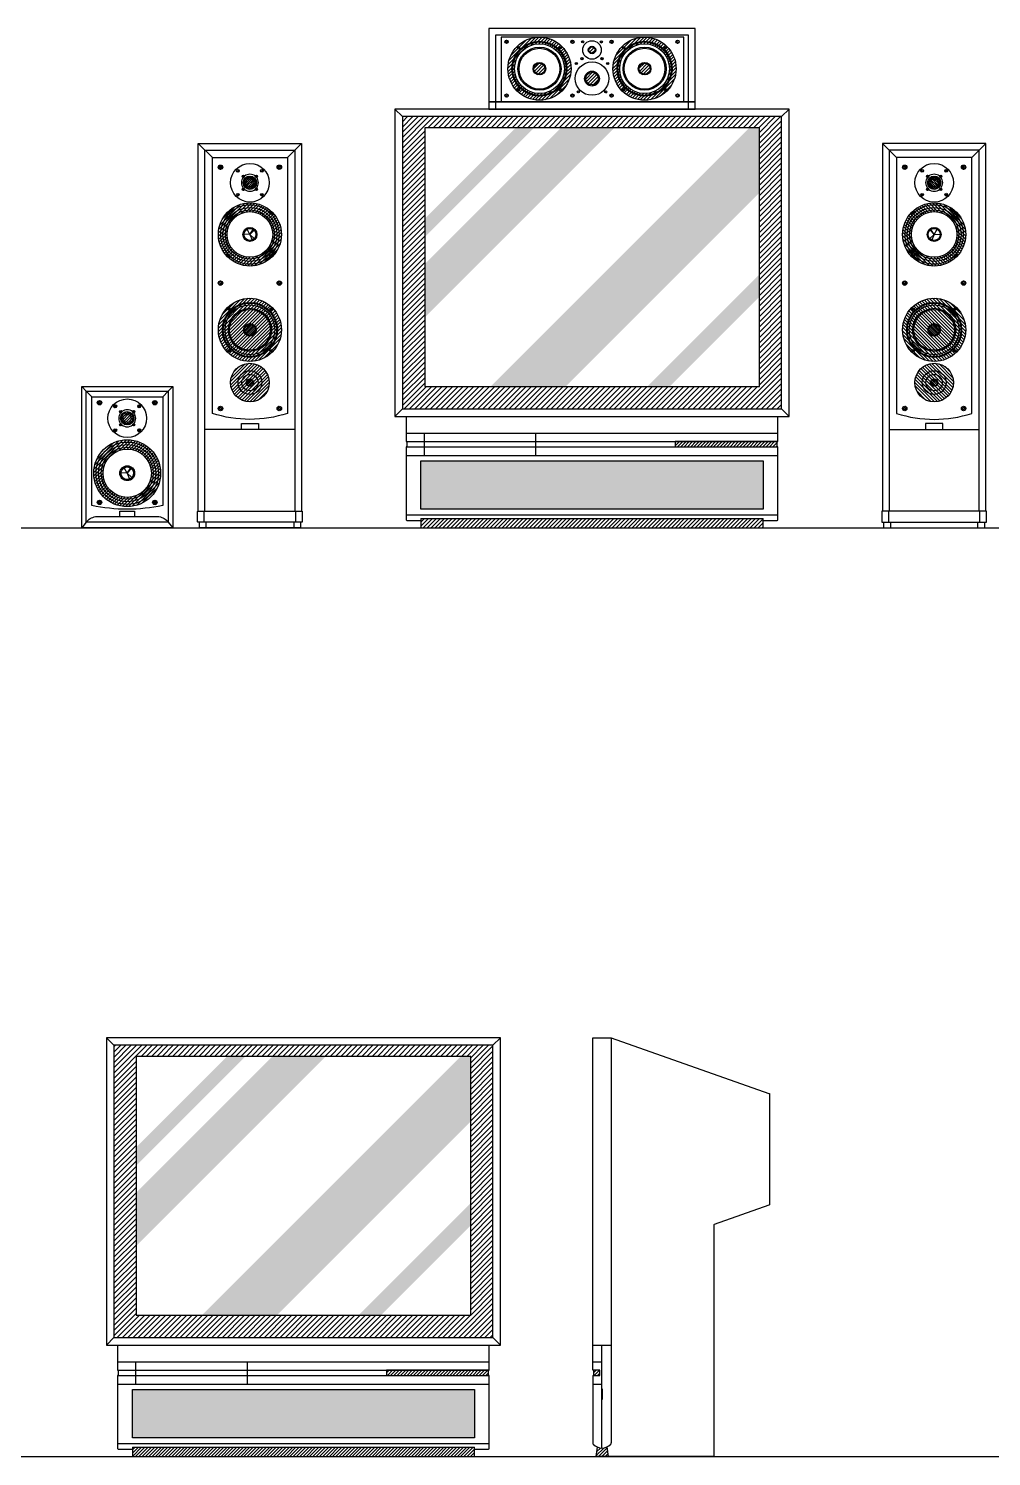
# Model space of a CAD drawing. Header units: inches. Extents: x 11.6 to 54.1, y 10.7 to 35.5.
# Drawn here: x 44.424 to 47.017, y 16.418 to 20.262 of the extents above; entities that cross this region are included whole.
import ezdxf

# ---------------------------------------------------------------- set-up
doc = ezdxf.new("R2010")
doc.units = ezdxf.units.IN
doc.header["$MEASUREMENT"] = 0
for name, color, linetype in [('02', 2, 'Continuous'), ('1', 1, 'Continuous'), ('8', 8, 'Continuous')]:
    doc.layers.add(name, color=color, linetype=linetype)
pattern_1 = [(45, (-10.154045, 17.598599), (-0.0044194174, 0.0044194174), [])]
pattern_2 = [(45, (-14.074188, 23.74981), (-0.0044194174, 0.0044194174), [])]
pattern_3 = [(135, (100.3193495, 21.8166017), (0.001325825215, 0.001325825215), [])]
pattern_4 = [(45, (-14.0741883, 23.7498102), (-0.00265165043, 0.00265165043), [])]
pattern_5 = [(45, (-14.0741883, 23.7498102), (-0.00176776695, 0.00176776695), [])]
pattern_6 = [(135, (105.956469, 23.74981), (0.0044194174, 0.0044194174), [])]
pattern_7 = [(135, (105.956469, 23.7498102), (0.00265165043, 0.00265165043), [])]
pattern_8 = [(135, (105.956469, 23.7498102), (0.00176776695, 0.00176776695), [])]

msp = doc.modelspace()

# ---------------------------------------------------------------- hatches: boundary and pattern name
at = {"layer": '8'}
h = msp.add_hatch(dxfattribs=at)
h.set_pattern_fill('ANSI31,_O', color=256, scale=0.03)
h.set_pattern_definition(pattern_4)
edge = h.paths.add_edge_path()
edge.add_arc((45.7109, 20.2264), 0.0045, 0, 360)
h = msp.add_hatch(dxfattribs=at)
h.set_pattern_fill('ANSI31,_O', color=256, scale=0.05)
h.set_pattern_definition(pattern_2)
edge = h.paths.add_edge_path()
edge.add_arc((45.7996, 20.154), 0.085, 0, 360)
edge = h.paths.add_edge_path(flags=17)
edge.add_arc((45.7996, 20.154), 0.067, 0, 360)
h = msp.add_hatch(dxfattribs=at)
h.set_pattern_fill('ANSI31,_O', color=256, scale=0.03)
h.set_pattern_definition(pattern_4)
edge = h.paths.add_edge_path()
edge.add_arc((45.8884, 20.2264), 0.0045, 0, 360)
h = msp.add_hatch(dxfattribs=at)
h.set_pattern_fill('ANSI31,_O', color=256, scale=0.03)
h.set_pattern_definition(pattern_4)
h.paths.add_polyline_path([(45.919, 20.2262, 1), (45.913, 20.2262, 1)])
h = msp.add_hatch(dxfattribs=at)
h.set_pattern_fill('ANSI31,_O', color=256, scale=0.03)
h.set_pattern_definition(pattern_4)
h.paths.add_polyline_path([(45.9693, 20.2262, 1), (45.9633, 20.2262, 1)])
h = msp.add_hatch(dxfattribs=at)
h.set_pattern_fill('ANSI31,_O', color=256, scale=0.03)
h.set_pattern_definition(pattern_4)
edge = h.paths.add_edge_path()
edge.add_arc((45.9939, 20.2264), 0.0045, 0, 360)
h = msp.add_hatch(dxfattribs=at)
h.set_pattern_fill('ANSI31,_O', color=256, scale=0.05)
h.set_pattern_definition(pattern_2)
edge = h.paths.add_edge_path()
edge.add_arc((46.0826, 20.154), 0.085, 0, 360)
edge = h.paths.add_edge_path(flags=17)
edge.add_arc((46.0826, 20.154), 0.067, 0, 360)
h = msp.add_hatch(dxfattribs=at)
h.set_pattern_fill('ANSI31,_O', color=256, scale=0.03)
h.set_pattern_definition(pattern_4)
edge = h.paths.add_edge_path()
edge.add_arc((46.1714, 20.2264), 0.0045, 0, 360)
h = msp.add_hatch(dxfattribs=at)
h.set_pattern_fill('ANSI31,_O', color=256, scale=0.02)
h.set_pattern_definition(pattern_5)
h.paths.add_polyline_path([(45.7463, 20.0977, 1), (45.7403, 20.0977, 1)])
h.paths.add_polyline_path([(45.7463, 20.2104, 1), (45.7403, 20.2104, 1)])
h = msp.add_hatch(dxfattribs=at)
h.set_pattern_fill('ANSI31,_O', color=256, scale=0.03)
h.set_pattern_definition(pattern_4)
h.paths.add_polyline_path([(45.859, 20.2104, 1), (45.853, 20.2104, 1)])
h = msp.add_hatch(dxfattribs=at)
h.set_pattern_fill('ANSI31,_O', color=256, scale=0.03)
h.set_pattern_definition(pattern_4)
h.paths.add_polyline_path([(45.9172, 20.1811, 1), (45.9112, 20.1811, 1)])
h = msp.add_hatch(dxfattribs=at)
h.set_pattern_fill('ANSI31,_O', color=256, scale=0.05)
h.set_pattern_definition(pattern_2)
edge = h.paths.add_edge_path()
edge.add_arc((45.9411, 20.2044), 0.01, 0, 360)
h = msp.add_hatch(dxfattribs=at)
h.set_pattern_fill('ANSI31,_O', color=256, scale=0.03)
h.set_pattern_definition(pattern_4)
h.paths.add_polyline_path([(45.9711, 20.1811, 1), (45.9651, 20.1811, 1)])
h = msp.add_hatch(dxfattribs=at)
h.set_pattern_fill('ANSI31,_O', color=256, scale=0.03)
h.set_pattern_definition(pattern_4)
h.paths.add_polyline_path([(46.0293, 20.2104, 1), (46.0233, 20.2104, 1)])
h = msp.add_hatch(dxfattribs=at)
h.set_pattern_fill('ANSI31,_O', color=256, scale=0.02)
h.set_pattern_definition(pattern_5)
h.paths.add_polyline_path([(46.142, 20.0977, 1), (46.136, 20.0977, 1)])
h.paths.add_polyline_path([(46.142, 20.2104, 1), (46.136, 20.2104, 1)])
h = msp.add_hatch(dxfattribs=at)
h.set_pattern_fill('ANSI31,_O', color=256, scale=0.05)
h.set_pattern_definition(pattern_2)
edge = h.paths.add_edge_path()
edge.add_arc((45.7996, 20.154), 0.017, 0, 360)
h = msp.add_hatch(dxfattribs=at)
h.set_pattern_fill('ANSI31,_O', color=256, scale=0.03)
h.set_pattern_definition(pattern_4)
h.paths.add_polyline_path([(45.902, 20.1679, 1), (45.896, 20.1679, 1)])
h = msp.add_hatch(dxfattribs=at)
h.set_pattern_fill('ANSI31,_O', color=256, scale=0.05)
h.set_pattern_definition(pattern_2)
edge = h.paths.add_edge_path()
edge.add_arc((45.9411, 20.1273), 0.02, 0, 360)
h = msp.add_hatch(dxfattribs=at)
h.set_pattern_fill('ANSI31,_O', color=256, scale=0.03)
h.set_pattern_definition(pattern_4)
h.paths.add_polyline_path([(45.9863, 20.1679, 1), (45.9803, 20.1679, 1)])
h = msp.add_hatch(dxfattribs=at)
h.set_pattern_fill('ANSI31,_O', color=256, scale=0.05)
h.set_pattern_definition(pattern_2)
edge = h.paths.add_edge_path()
edge.add_arc((46.0826, 20.154), 0.017, 0, 360)
h = msp.add_hatch(dxfattribs=at)
h.set_pattern_fill('ANSI31,_O', color=256, scale=0.03)
h.set_pattern_definition(pattern_4)
edge = h.paths.add_edge_path()
edge.add_arc((45.7109, 20.0817), 0.0045, 0, 360)
h = msp.add_hatch(dxfattribs=at)
h.set_pattern_fill('ANSI31,_O', color=256, scale=0.03)
h.set_pattern_definition(pattern_4)
h.paths.add_polyline_path([(45.859, 20.0977, 1), (45.853, 20.0977, 1)])
h = msp.add_hatch(dxfattribs=at)
h.set_pattern_fill('ANSI31,_O', color=256, scale=0.03)
h.set_pattern_definition(pattern_4)
edge = h.paths.add_edge_path()
edge.add_arc((45.8884, 20.0817), 0.0045, 0, 360)
h = msp.add_hatch(dxfattribs=at)
h.set_pattern_fill('ANSI31,_O', color=256, scale=0.03)
h.set_pattern_definition(pattern_4)
h.paths.add_polyline_path([(45.9072, 20.0918, 1), (45.9012, 20.0918, 1)])
h = msp.add_hatch(dxfattribs=at)
h.set_pattern_fill('ANSI31,_O', color=256, scale=0.03)
h.set_pattern_definition(pattern_4)
h.paths.add_polyline_path([(45.9811, 20.0918, 1), (45.9751, 20.0918, 1)])
h = msp.add_hatch(dxfattribs=at)
h.set_pattern_fill('ANSI31,_O', color=256, scale=0.03)
h.set_pattern_definition(pattern_4)
edge = h.paths.add_edge_path()
edge.add_arc((45.9939, 20.0817), 0.0045, 0, 360)
h = msp.add_hatch(dxfattribs=at)
h.set_pattern_fill('ANSI31,_O', color=256, scale=0.03)
h.set_pattern_definition(pattern_4)
h.paths.add_polyline_path([(46.0293, 20.0977, 1), (46.0233, 20.0977, 1)])
h = msp.add_hatch(dxfattribs=at)
h.set_pattern_fill('ANSI31,_O', color=256, scale=0.03)
h.set_pattern_definition(pattern_4)
edge = h.paths.add_edge_path()
edge.add_arc((46.1714, 20.0817), 0.0045, 0, 360)
h = msp.add_hatch(dxfattribs=at)
h.set_pattern_fill('ANSI31,_O', color=256, scale=0.08)
h.set_pattern_definition([(45, (-14.074188, 23.74981), (-0.0070710678, 0.0070710678), [])])
h.paths.add_polyline_path([(45.4306, 20.025), (45.4306, 19.238), (46.4516, 19.238), (46.4516, 20.025)])
h.paths.add_polyline_path([(45.4906, 19.995), (45.4906, 19.298), (46.3916, 19.298), (46.3916, 19.995)], flags=16)
h = msp.add_hatch(dxfattribs=at)
h.set_pattern_fill('AR-SAND,_O', color=256, scale=0.008)
h.set_pattern_definition([(37.5, (-9.376944, 20.098599), (-0.000503947, 0.0154145902), [0, -0.01216, 0, -0.0136, 0, -0.013]), (7.5, (-9.376944, 20.098599), (0.014158214, 0.0225771685), [0, -0.00656, 0, -0.01096, 0, -0.0042]), (327.5, (-9.386784, 20.098599), (0.024913135, 4.52724e-05), [0, -0.004, 0, -0.0144, 0, -0.0188]), (317.5, (-9.386784, 20.098599), (0.024049013, 0.0070214045), [0, -0.002, 0, -0.00944, 0, -0.0108])])
h.paths.add_polyline_path([(45.7848, 19.995), (45.7354, 19.995), (45.4906, 19.7503), (45.4906, 19.7009)], flags=17)
h.paths.add_polyline_path([(46.0018, 19.995), (45.8576, 19.995), (45.4906, 19.6281), (45.4906, 19.4839)])
h.paths.add_polyline_path([(46.3916, 19.8199), (46.3916, 19.995), (46.3645, 19.995), (45.6675, 19.298), (45.8698, 19.298)])
h.paths.add_polyline_path([(46.3916, 19.5402), (46.3916, 19.6), (46.0897, 19.298), (46.1495, 19.298)], flags=17)
h = msp.add_hatch(dxfattribs=at)
h.set_pattern_fill('ANSI31,_O', color=256, scale=0.03)
h.set_pattern_definition(pattern_4)
edge = h.paths.add_edge_path()
edge.add_arc((44.9407, 19.8887), 0.006, 0, 360)
h = msp.add_hatch(dxfattribs=at)
h.set_pattern_fill('ANSI31,_O', color=256, scale=0.03)
h.set_pattern_definition(pattern_4)
edge = h.paths.add_edge_path()
edge.add_arc((44.9878, 19.8791), 0.0035, 0, 360)
h = msp.add_hatch(dxfattribs=at)
h.set_pattern_fill('ANSI31,_O', color=256, scale=0.03)
h.set_pattern_definition(pattern_4)
edge = h.paths.add_edge_path()
edge.add_arc((45.0522, 19.8791), 0.0035, 0, 360)
h = msp.add_hatch(dxfattribs=at)
h.set_pattern_fill('ANSI31,_O', color=256, scale=0.03)
h.set_pattern_definition(pattern_4)
edge = h.paths.add_edge_path()
edge.add_arc((45.0992, 19.8887), 0.006, 0, 360)
h = msp.add_hatch(dxfattribs=at)
h.set_pattern_fill('ANSI31,_O', color=256, scale=0.03)
h.set_pattern_definition(pattern_7)
edge = h.paths.add_edge_path()
edge.add_arc((46.7831, 19.8887), 0.006, 180, 540, ccw=False)
h = msp.add_hatch(dxfattribs=at)
h.set_pattern_fill('ANSI31,_O', color=256, scale=0.03)
h.set_pattern_definition(pattern_7)
edge = h.paths.add_edge_path()
edge.add_arc((46.8301, 19.8791), 0.0035, 180, 540, ccw=False)
h = msp.add_hatch(dxfattribs=at)
h.set_pattern_fill('ANSI31,_O', color=256, scale=0.03)
h.set_pattern_definition(pattern_7)
edge = h.paths.add_edge_path()
edge.add_arc((46.8945, 19.8791), 0.0035, 180, 540, ccw=False)
h = msp.add_hatch(dxfattribs=at)
h.set_pattern_fill('ANSI31,_O', color=256, scale=0.03)
h.set_pattern_definition(pattern_7)
edge = h.paths.add_edge_path()
edge.add_arc((46.9416, 19.8887), 0.006, 180, 540, ccw=False)
h = msp.add_hatch(dxfattribs=at)
h.set_pattern_fill('ANSI31,_O', color=256, scale=0.02)
h.set_pattern_definition(pattern_5)
edge = h.paths.add_edge_path()
edge.add_arc((45.0024, 19.8645), 0.003, 0, 360)
edge = h.paths.add_edge_path()
edge.add_arc((45.0024, 19.8293), 0.003, 0, 360)
edge = h.paths.add_edge_path()
edge.add_arc((45.0376, 19.8293), 0.003, 0, 360)
edge = h.paths.add_edge_path()
edge.add_arc((45.0376, 19.8645), 0.003, 0, 360)
h = msp.add_hatch(dxfattribs=at)
h.set_pattern_fill('ANSI31,_O', color=256, scale=0.03)
h.set_pattern_definition(pattern_4)
edge = h.paths.add_edge_path()
edge.add_arc((45.02, 19.8469), 0.018, 0, 360)
h = msp.add_hatch(dxfattribs=at)
h.set_pattern_fill('ANSI31,_O', color=256, scale=0.02)
h.set_pattern_definition(pattern_8)
edge = h.paths.add_edge_path()
edge.add_arc((46.8799, 19.8645), 0.003, 180, 540, ccw=False)
edge = h.paths.add_edge_path()
edge.add_arc((46.8799, 19.8293), 0.003, 180, 540, ccw=False)
edge = h.paths.add_edge_path()
edge.add_arc((46.8447, 19.8293), 0.003, 180, 540, ccw=False)
edge = h.paths.add_edge_path()
edge.add_arc((46.8447, 19.8645), 0.003, 180, 540, ccw=False)
h = msp.add_hatch(dxfattribs=at)
h.set_pattern_fill('ANSI31,_O', color=256, scale=0.03)
h.set_pattern_definition(pattern_7)
edge = h.paths.add_edge_path()
edge.add_arc((46.8623, 19.8469), 0.018, 180, 540, ccw=False)
h = msp.add_hatch(dxfattribs=at)
h.set_pattern_fill('ANSI31,_O', color=256, scale=0.03)
h.set_pattern_definition(pattern_4)
edge = h.paths.add_edge_path()
edge.add_arc((44.9878, 19.8147), 0.0035, 0, 360)
h = msp.add_hatch(dxfattribs=at)
h.set_pattern_fill('ANSI31,_O', color=256, scale=0.03)
h.set_pattern_definition(pattern_4)
edge = h.paths.add_edge_path()
edge.add_arc((45.0522, 19.8147), 0.0035, 0, 360)
h = msp.add_hatch(dxfattribs=at)
h.set_pattern_fill('ANSI31,_O', color=256, scale=0.03)
h.set_pattern_definition(pattern_7)
edge = h.paths.add_edge_path()
edge.add_arc((46.8301, 19.8147), 0.0035, 180, 540, ccw=False)
h = msp.add_hatch(dxfattribs=at)
h.set_pattern_fill('ANSI31,_O', color=256, scale=0.03)
h.set_pattern_definition(pattern_7)
edge = h.paths.add_edge_path()
edge.add_arc((46.8945, 19.8147), 0.0035, 180, 540, ccw=False)
h = msp.add_hatch(dxfattribs=at)
h.set_pattern_fill('ANSI31,_O', color=256, scale=0.05)
h.set_pattern_definition(pattern_2)
edge = h.paths.add_edge_path()
edge.add_arc((45.02, 19.7077), 0.085, 0, 360)
edge = h.paths.add_edge_path(flags=17)
edge.add_arc((45.02, 19.7077), 0.0614, 0, 360)
h = msp.add_hatch(dxfattribs=at)
h.set_pattern_fill('ANSI31,_O', color=256, scale=0.02)
h.set_pattern_definition(pattern_5)
edge = h.paths.add_edge_path()
edge.add_arc((44.9626, 19.765), 0.0035, 0, 360)
h = msp.add_hatch(dxfattribs=at)
h.set_pattern_fill('ANSI31,_O', color=256, scale=0.02)
h.set_pattern_definition(pattern_5)
edge = h.paths.add_edge_path()
edge.add_arc((45.0773, 19.765), 0.0035, 0, 360)
h = msp.add_hatch(dxfattribs=at)
h.set_pattern_fill('ANSI31,_O', color=256, scale=0.05)
h.set_pattern_definition(pattern_6)
edge = h.paths.add_edge_path()
edge.add_arc((46.8623, 19.7077), 0.085, 180, 540, ccw=False)
edge = h.paths.add_edge_path(flags=16)
edge.add_arc((46.8623, 19.7077), 0.0614, 180, 540, ccw=False)
h = msp.add_hatch(dxfattribs=at)
h.set_pattern_fill('ANSI31,_O', color=256, scale=0.02)
h.set_pattern_definition(pattern_8)
edge = h.paths.add_edge_path()
edge.add_arc((46.805, 19.765), 0.0035, 180, 540, ccw=False)
h = msp.add_hatch(dxfattribs=at)
h.set_pattern_fill('ANSI31,_O', color=256, scale=0.02)
h.set_pattern_definition(pattern_8)
edge = h.paths.add_edge_path()
edge.add_arc((46.9196, 19.765), 0.0035, 180, 540, ccw=False)
h = msp.add_hatch(dxfattribs=at)
h.set_pattern_fill('ANSI31,_O', color=256, scale=0.03)
h.set_pattern_definition(pattern_4)
edge = h.paths.add_edge_path()
edge.add_arc((45.02, 19.7077), 0.0189, 0, 360)
edge = h.paths.add_edge_path(flags=17)
edge.add_arc((45.02, 19.7077), 0.0161, 0, 360)
h = msp.add_hatch(dxfattribs=at)
h.set_pattern_fill('ANSI31,_O', color=256, scale=0.03)
h.set_pattern_definition(pattern_7)
edge = h.paths.add_edge_path()
edge.add_arc((46.8623, 19.7077), 0.0189, 180, 540, ccw=False)
edge = h.paths.add_edge_path(flags=16)
edge.add_arc((46.8623, 19.7077), 0.0161, 180, 540, ccw=False)
h = msp.add_hatch(dxfattribs=at)
h.set_pattern_fill('ANSI31,_O', color=256, scale=0.02)
h.set_pattern_definition(pattern_5)
edge = h.paths.add_edge_path()
edge.add_arc((44.9626, 19.6504), 0.0035, 0, 360)
h = msp.add_hatch(dxfattribs=at)
h.set_pattern_fill('ANSI31,_O', color=256, scale=0.02)
h.set_pattern_definition(pattern_5)
edge = h.paths.add_edge_path()
edge.add_arc((45.0773, 19.6504), 0.0035, 0, 360)
h = msp.add_hatch(dxfattribs=at)
h.set_pattern_fill('ANSI31,_O', color=256, scale=0.02)
h.set_pattern_definition(pattern_8)
edge = h.paths.add_edge_path()
edge.add_arc((46.805, 19.6504), 0.0035, 180, 540, ccw=False)
h = msp.add_hatch(dxfattribs=at)
h.set_pattern_fill('ANSI31,_O', color=256, scale=0.02)
h.set_pattern_definition(pattern_8)
edge = h.paths.add_edge_path()
edge.add_arc((46.9196, 19.6504), 0.0035, 180, 540, ccw=False)
h = msp.add_hatch(dxfattribs=at)
h.set_pattern_fill('ANSI31,_O', color=256, scale=0.03)
h.set_pattern_definition(pattern_4)
edge = h.paths.add_edge_path()
edge.add_arc((44.9407, 19.5768), 0.006, 0, 360)
h = msp.add_hatch(dxfattribs=at)
h.set_pattern_fill('ANSI31,_O', color=256, scale=0.03)
h.set_pattern_definition(pattern_4)
edge = h.paths.add_edge_path()
edge.add_arc((45.0992, 19.5768), 0.006, 0, 360)
h = msp.add_hatch(dxfattribs=at)
h.set_pattern_fill('ANSI31,_O', color=256, scale=0.03)
h.set_pattern_definition(pattern_7)
edge = h.paths.add_edge_path()
edge.add_arc((46.7831, 19.5768), 0.006, 180, 540, ccw=False)
h = msp.add_hatch(dxfattribs=at)
h.set_pattern_fill('ANSI31,_O', color=256, scale=0.03)
h.set_pattern_definition(pattern_7)
edge = h.paths.add_edge_path()
edge.add_arc((46.9416, 19.5768), 0.006, 180, 540, ccw=False)
h = msp.add_hatch(dxfattribs=at)
h.set_pattern_fill('ANSI31,_O', color=256, scale=0.05)
h.set_pattern_definition(pattern_2)
edge = h.paths.add_edge_path()
edge.add_arc((45.02, 19.4509), 0.085, 0, 360)
h = msp.add_hatch(dxfattribs=at)
h.set_pattern_fill('ANSI31,_O', color=256, scale=0.05)
h.set_pattern_definition(pattern_6)
edge = h.paths.add_edge_path()
edge.add_arc((46.8623, 19.4509), 0.085, 180, 540, ccw=False)
h = msp.add_hatch(dxfattribs=at)
h.set_pattern_fill('ANSI31,_O', color=256, scale=0.02)
h.set_pattern_definition(pattern_5)
h.paths.add_polyline_path([(44.9666, 19.5072, 1), (44.9606, 19.5072, 1)])
h = msp.add_hatch(dxfattribs=at)
h.set_pattern_fill('ANSI31,_O', color=256, scale=0.02)
h.set_pattern_definition(pattern_5)
h.paths.add_polyline_path([(45.0793, 19.3946, 1), (45.0733, 19.3946, 1)])
h.paths.add_polyline_path([(45.0793, 19.5072, 1), (45.0733, 19.5072, 1)])
h = msp.add_hatch(dxfattribs=at)
h.set_pattern_fill('ANSI31,_O', color=256, scale=0.02)
h.set_pattern_definition(pattern_8)
h.paths.add_polyline_path([(46.803, 19.3946, -1), (46.809, 19.3946, -1)])
h.paths.add_polyline_path([(46.803, 19.5072, -1), (46.809, 19.5072, -1)])
h = msp.add_hatch(dxfattribs=at)
h.set_pattern_fill('ANSI31,_O', color=256, scale=0.02)
h.set_pattern_definition(pattern_8)
h.paths.add_polyline_path([(46.9217, 19.5072, -1), (46.9157, 19.5072, -1)])
h = msp.add_hatch(dxfattribs=at)
h.set_pattern_fill('ANSI31,_O', color=256, scale=0.03)
h.set_pattern_definition(pattern_4)
edge = h.paths.add_edge_path()
edge.add_arc((45.02, 19.4509), 0.017, 0, 360)
h = msp.add_hatch(dxfattribs=at)
h.set_pattern_fill('ANSI31,_O', color=256, scale=0.03)
h.set_pattern_definition(pattern_7)
edge = h.paths.add_edge_path()
edge.add_arc((46.8623, 19.4509), 0.017, 180, 540, ccw=False)
h = msp.add_hatch(dxfattribs=at)
h.set_pattern_fill('ANSI31,_O', color=256, scale=0.02)
h.set_pattern_definition(pattern_5)
h.paths.add_polyline_path([(44.9666, 19.3946, 1), (44.9606, 19.3946, 1)])
h = msp.add_hatch(dxfattribs=at)
h.set_pattern_fill('ANSI31,_O', color=256, scale=0.02)
h.set_pattern_definition(pattern_8)
h.paths.add_polyline_path([(46.9217, 19.3946, -1), (46.9157, 19.3946, -1)])
h = msp.add_hatch(dxfattribs=at)
h.set_pattern_fill('ANSI31,_O', color=256, scale=0.05)
h.set_pattern_definition(pattern_2)
edge = h.paths.add_edge_path()
edge.add_arc((45.02, 19.3089), 0.052, 0, 360)
h = msp.add_hatch(dxfattribs=at)
h.set_pattern_fill('ANSI31,_O', color=256, scale=0.05)
h.set_pattern_definition(pattern_6)
edge = h.paths.add_edge_path()
edge.add_arc((46.8623, 19.3089), 0.052, 180, 540, ccw=False)
h = msp.add_hatch(dxfattribs=at)
h.set_pattern_fill('ANSI31,_O', color=256, scale=0.03)
h.set_pattern_definition(pattern_4)
edge = h.paths.add_edge_path()
edge.add_arc((45.02, 19.3089), 0.01, 0, 360)
h = msp.add_hatch(dxfattribs=at)
h.set_pattern_fill('ANSI31,_O', color=256, scale=0.03)
h.set_pattern_definition(pattern_7)
edge = h.paths.add_edge_path()
edge.add_arc((46.8623, 19.3089), 0.01, 180, 540, ccw=False)
h = msp.add_hatch(dxfattribs=at)
h.set_pattern_fill('ANSI31,_O', color=256, scale=0.03)
h.set_pattern_definition(pattern_4)
edge = h.paths.add_edge_path()
edge.add_arc((44.6152, 19.2547), 0.006, 0, 360)
h = msp.add_hatch(dxfattribs=at)
h.set_pattern_fill('ANSI31,_O', color=256, scale=0.03)
h.set_pattern_definition(pattern_4)
edge = h.paths.add_edge_path()
edge.add_arc((44.7641, 19.2547), 0.006, 0, 360)
h = msp.add_hatch(dxfattribs=at)
h.set_pattern_fill('ANSI31,_O', color=256, scale=0.015)
h.set_pattern_definition(pattern_3)
edge = h.paths.add_edge_path()
edge.add_arc((44.6575, 19.2451), 0.004, 0, 360)
edge = h.paths.add_edge_path()
edge.add_arc((44.7219, 19.2451), 0.004, 0, 360)
edge = h.paths.add_edge_path()
edge.add_arc((44.7219, 19.1807), 0.004, 0, 360)
h = msp.add_hatch(dxfattribs=at)
h.set_pattern_fill('ANSI31,_O', color=256, scale=0.015)
h.set_pattern_definition(pattern_3)
edge = h.paths.add_edge_path()
edge.add_arc((44.6721, 19.2305), 0.003, 0, 360)
edge = h.paths.add_edge_path()
edge.add_arc((44.6721, 19.1953), 0.003, 0, 360)
edge = h.paths.add_edge_path()
edge.add_arc((44.7073, 19.1953), 0.003, 0, 360)
edge = h.paths.add_edge_path()
edge.add_arc((44.7073, 19.2305), 0.003, 0, 360)
h = msp.add_hatch(dxfattribs=at)
h.set_pattern_fill('ANSI31,_O', color=256, scale=0.04)
h.set_pattern_definition([(45, (-14.0741883, 23.74981), (-0.0035355339, 0.0035355339), [])])
edge = h.paths.add_edge_path()
edge.add_arc((44.6897, 19.2129), 0.018, 0, 360)
h = msp.add_hatch(dxfattribs=at)
h.set_pattern_fill('ANSI31,_O', color=256, scale=0.03)
h.set_pattern_definition(pattern_4)
edge = h.paths.add_edge_path()
edge.add_arc((44.9407, 19.2392), 0.006, 0, 360)
h = msp.add_hatch(dxfattribs=at)
h.set_pattern_fill('ANSI31,_O', color=256, scale=0.03)
h.set_pattern_definition(pattern_4)
edge = h.paths.add_edge_path()
edge.add_arc((45.0992, 19.2392), 0.006, 0, 360)
h = msp.add_hatch(dxfattribs=at)
h.set_pattern_fill('ANSI31,_O', color=256, scale=0.03)
h.set_pattern_definition(pattern_7)
edge = h.paths.add_edge_path()
edge.add_arc((46.7831, 19.2392), 0.006, 180, 540, ccw=False)
h = msp.add_hatch(dxfattribs=at)
h.set_pattern_fill('ANSI31,_O', color=256, scale=0.03)
h.set_pattern_definition(pattern_7)
edge = h.paths.add_edge_path()
edge.add_arc((46.9416, 19.2392), 0.006, 180, 540, ccw=False)
h = msp.add_hatch(dxfattribs=at)
h.set_pattern_fill('ANSI31,_O', color=256, scale=0.03)
h.set_pattern_definition(pattern_4)
edge = h.paths.add_edge_path()
edge.add_arc((44.6575, 19.1807), 0.004, 0, 360)
h = msp.add_hatch(dxfattribs=at)
h.set_pattern_fill('ANSI31,_O', color=256, scale=0.05)
h.set_pattern_definition(pattern_2)
edge = h.paths.add_edge_path()
edge.add_arc((44.6897, 19.065), 0.09, 0, 360)
edge = h.paths.add_edge_path(flags=17)
edge.add_arc((44.6897, 19.065), 0.065, 0, 360)
h = msp.add_hatch(dxfattribs=at)
h.set_pattern_fill('ANSI31,_O', color=256, scale=0.05)
h.set_pattern_definition(pattern_2)
h.paths.add_polyline_path([(46.4396, 19.15), (46.1653, 19.15), (46.1653, 19.136), (46.4396, 19.136)])
h = msp.add_hatch(dxfattribs=at)
h.set_pattern_fill('ANSI31,_O', color=256, scale=0.03)
h.set_pattern_definition(pattern_4)
edge = h.paths.add_edge_path()
edge.add_arc((44.6897, 19.065), 0.02, 0, 360)
edge = h.paths.add_edge_path(flags=17)
edge.add_arc((44.6897, 19.065), 0.017, 0, 360)
h = msp.add_hatch(dxfattribs=at)
h.set_pattern_fill('HEX,_O', color=256, scale=0.035)
h.set_pattern_definition([(0, (-14.074188, 23.74981), (0, 0.0075777223), [0.004375, -0.00875]), (120, (-14.074188, 23.74981), (-0.0065625, -0.0037888611), [0.004375, -0.00875]), (60, (-14.069813, 23.74981), (-0.0065625, 0.0037888611), [0.004375, -0.00875])])
h.paths.add_polyline_path([(46.4016, 18.968), (46.4016, 19.098), (45.4806, 19.098), (45.4806, 18.968)])
h = msp.add_hatch(dxfattribs=at)
h.set_pattern_fill('ANSI31,_O', color=256, scale=0.03)
h.set_pattern_definition(pattern_4)
edge = h.paths.add_edge_path()
edge.add_arc((44.6152, 18.9864), 0.006, 0, 360)
h = msp.add_hatch(dxfattribs=at)
h.set_pattern_fill('ANSI31,_O', color=256, scale=0.03)
h.set_pattern_definition(pattern_4)
edge = h.paths.add_edge_path()
edge.add_arc((44.7641, 18.9864), 0.006, 0, 360)
h = msp.add_hatch(dxfattribs=at)
h.set_pattern_fill('ANSI31,_O', color=256, scale=0.06)
h.set_pattern_definition([(45, (-14.074188, 23.74981), (-0.0053033009, 0.0053033009), [])])
h.paths.add_polyline_path([(46.4016, 18.918), (46.4016, 18.943), (45.4806, 18.943), (45.4806, 18.918)])
h = msp.add_hatch(dxfattribs=at)
h.set_pattern_fill('ANSI31,_O', color=256, scale=0.08)
h.set_pattern_definition([(45, (-10.154045, 17.598599), (-0.0070710678, 0.0070710678), [])])
h.paths.add_polyline_path([(44.6535, 17.525), (44.6535, 16.738), (45.6745, 16.738), (45.6745, 17.525)])
h.paths.add_polyline_path([(44.7135, 17.495), (44.7135, 16.798), (45.6145, 16.798), (45.6145, 17.495)], flags=16)
h = msp.add_hatch(dxfattribs=at)
h.set_pattern_fill('AR-SAND,_O', color=256, scale=0.008)
h.set_pattern_definition([(37.5, (-10.154045, 17.598599), (-0.000503947, 0.0154145902), [0, -0.01216, 0, -0.0136, 0, -0.013]), (7.5, (-10.154045, 17.598599), (0.014158214, 0.0225771685), [0, -0.00656, 0, -0.01096, 0, -0.0042]), (327.5, (-10.163885, 17.598599), (0.024913135, 4.52724e-05), [0, -0.004, 0, -0.0144, 0, -0.0188]), (317.5, (-10.163885, 17.598599), (0.024049013, 0.0070214045), [0, -0.002, 0, -0.00944, 0, -0.0108])])
h.paths.add_polyline_path([(45.0077, 17.495), (44.9583, 17.495), (44.7135, 17.2503), (44.7135, 17.2009)], flags=17)
h.paths.add_polyline_path([(45.2247, 17.495), (45.0805, 17.495), (44.7135, 17.1281), (44.7135, 16.9839)])
h.paths.add_polyline_path([(45.6145, 17.3199), (45.6145, 17.495), (45.5874, 17.495), (44.8904, 16.798), (45.0927, 16.798)])
h.paths.add_polyline_path([(45.6145, 17.0402), (45.6145, 17.1), (45.3125, 16.798), (45.3724, 16.798)], flags=17)
h = msp.add_hatch(dxfattribs=at)
h.set_pattern_fill('ANSI31,_O', color=256, scale=0.05)
h.set_pattern_definition(pattern_1)
h.paths.add_polyline_path([(45.6625, 16.65), (45.3882, 16.65), (45.3882, 16.636), (45.6625, 16.636)])
h = msp.add_hatch(dxfattribs=at)
h.set_pattern_fill('ANSI31,_O', color=256, scale=0.05)
h.set_pattern_definition(pattern_1)
h.paths.add_polyline_path([(45.9618, 16.636), (45.9618, 16.65), (45.9449, 16.65), (45.9449, 16.636)])
h = msp.add_hatch(dxfattribs=at)
h.set_pattern_fill('HEX,_O', color=256, scale=0.035)
h.set_pattern_definition([(0, (-10.154045, 17.598599), (0, 0.0075777223), [0.004375, -0.00875]), (120, (-10.154045, 17.598599), (-0.0065625, -0.0037888611), [0.004375, -0.00875]), (60, (-10.14967, 17.598599), (-0.0065625, 0.0037888611), [0.004375, -0.00875])])
h.paths.add_polyline_path([(44.7035, 16.598), (44.7035, 16.468), (45.6245, 16.468), (45.6245, 16.598)])
h = msp.add_hatch(dxfattribs=at)
h.set_pattern_fill('ANSI31,_O', color=256, scale=0.05)
h.set_pattern_definition(pattern_1)
h.paths.add_polyline_path([(45.6245, 16.418), (45.6245, 16.443), (44.7035, 16.443), (44.7035, 16.418)])
h = msp.add_hatch(dxfattribs=at)
h.set_pattern_fill('ANSI31,_O', color=256, scale=0.05)
h.set_pattern_definition(pattern_1)
h.paths.add_polyline_path([(45.9808, 16.4435, -0.094564), (45.9679, 16.44, -0.086516), (45.956, 16.443), (45.9523, 16.418), (45.9846, 16.418)])

# ---------------------------------------------------------------- linework, layer by layer
at = {"layer": '02'}
for p, q in [((46.2186, 20.262), (45.6636, 20.262)), ((45.6636, 20.262), (45.6636, 20.045)), ((46.2186, 20.045), (46.2186, 20.262)), ((46.2006, 20.244), (45.6816, 20.244)), ((45.6816, 20.244), (45.6816, 20.066)), ((46.2006, 20.066), (46.2006, 20.244)), ((45.6636, 20.066), (46.2186, 20.066)), ((45.4306, 20.025), (45.4106, 20.045)), ((45.6636, 20.065), (46.2186, 20.065)), ((45.6636, 20.045), (46.2186, 20.045)), ((45.6816, 20.065), (45.6816, 20.045)), ((46.2006, 20.045), (46.2006, 20.065)), ((46.4516, 20.025), (46.4716, 20.045)), ((44.919, 19.915), (44.881, 19.953)), ((45.121, 19.915), (45.159, 19.953)), ((46.7613, 19.915), (46.7233, 19.953)), ((46.9633, 19.915), (47.0013, 19.953)), ((44.899, 18.963), (44.899, 19.935)), ((44.899, 19.935), (45.141, 19.935)), ((44.9245, 19.915), (45.1155, 19.915)), ((45.141, 19.935), (45.141, 18.963)), ((46.7413, 19.935), (46.7413, 18.963)), ((46.9833, 19.935), (46.7413, 19.935)), ((46.9578, 19.915), (46.7668, 19.915)), ((46.9833, 18.963), (46.9833, 19.935)), ((45.02, 19.7077), (45.0123, 19.7218)), ((45.02, 19.7077), (45.029, 19.721)), ((46.8623, 19.7077), (46.8533, 19.721)), ((46.8623, 19.7077), (46.87, 19.7218)), ((45.02, 19.7077), (45.0039, 19.7086)), ((45.02, 19.7077), (45.0311, 19.7193)), ((45.02, 19.7077), (45.0319, 19.697)), ((45.02, 19.7077), (45.0261, 19.6929)), ((46.8623, 19.7077), (46.8504, 19.697)), ((46.8623, 19.7077), (46.8512, 19.7193)), ((46.8623, 19.7077), (46.8562, 19.6929)), ((46.8623, 19.7077), (46.8784, 19.7086)), ((44.5792, 19.286), (44.5672, 19.298)), ((44.8002, 19.286), (44.8122, 19.298)), ((44.5942, 19.271), (44.5792, 19.286)), ((44.7852, 19.271), (44.8002, 19.286)), ((45.4306, 19.238), (45.4106, 19.218)), ((46.4516, 19.238), (46.4716, 19.218)), ((45.141, 19.183), (44.899, 19.183)), ((46.7413, 19.183), (46.9833, 19.183)), ((45.4406, 19.173), (46.4416, 19.173)), ((45.4406, 19.15), (46.4416, 19.15)), ((45.4893, 19.173), (45.4893, 19.113)), ((45.7893, 19.173), (45.7893, 19.113)), ((45.4406, 19.136), (46.4416, 19.136)), ((45.4406, 19.113), (46.4416, 19.113)), ((44.6897, 19.065), (44.6815, 19.0799)), ((44.6897, 19.065), (44.6992, 19.0791)), ((44.6897, 19.065), (44.7014, 19.0773)), ((44.6897, 19.065), (44.6727, 19.066)), ((44.6897, 19.065), (44.7023, 19.0536)), ((44.6897, 19.065), (44.6961, 19.0493)), ((44.897, 18.933), (44.897, 18.963)), ((45.143, 18.963), (45.143, 18.933)), ((45.4406, 18.953), (46.4416, 18.953)), ((46.7393, 18.963), (46.7393, 18.933)), ((46.9853, 18.933), (46.9853, 18.963)), ((44.5792, 18.933), (44.5672, 18.918)), ((44.8002, 18.933), (44.8122, 18.918)), ((44.884, 18.918), (44.884, 18.933)), ((45.156, 18.918), (44.884, 18.918)), ((44.902, 18.918), (44.902, 18.933)), ((45.138, 18.933), (45.138, 18.918)), ((45.156, 18.933), (45.156, 18.918)), ((45.4806, 18.943), (46.4016, 18.943)), ((45.4806, 18.943), (45.4806, 18.918)), ((45.4806, 18.918), (46.4016, 18.918)), ((46.4016, 18.918), (46.4016, 18.943)), ((46.7263, 18.933), (46.7263, 18.918)), ((46.7263, 18.918), (46.9983, 18.918)), ((46.7443, 18.933), (46.7443, 18.918)), ((46.9803, 18.918), (46.9803, 18.933)), ((46.9983, 18.918), (46.9983, 18.933)), ((44.6535, 17.525), (44.6335, 17.545)), ((45.6745, 17.525), (45.6945, 17.545)), ((45.9929, 17.545), (45.9929, 16.4549)), ((44.6535, 16.738), (44.6335, 16.718)), ((45.6745, 16.738), (45.6945, 16.718)), ((45.9429, 16.718), (45.9929, 16.718)), ((45.9679, 16.5994), (45.9679, 16.718)), ((44.6635, 16.673), (45.6645, 16.673)), ((44.6635, 16.65), (45.6645, 16.65)), ((44.7122, 16.673), (44.7122, 16.613)), ((45.0122, 16.673), (45.0122, 16.613)), ((45.9429, 16.673), (45.9679, 16.673)), ((45.9449, 16.65), (45.9429, 16.65)), ((45.9449, 16.65), (45.9449, 16.636)), ((44.6635, 16.636), (45.6645, 16.636)), ((44.6635, 16.613), (45.6645, 16.613)), ((45.9429, 16.636), (45.9429, 16.4549)), ((45.9429, 16.636), (45.9449, 16.636)), ((45.9429, 16.613), (45.9679, 16.613)), ((45.9679, 16.44), (45.9679, 16.5719)), ((44.6635, 16.453), (45.6645, 16.453)), ((44.7035, 16.443), (45.6245, 16.443)), ((44.7035, 16.443), (44.7035, 16.418)), ((44.7035, 16.418), (45.6245, 16.418)), ((45.6245, 16.418), (45.6245, 16.443)), ((45.9808, 16.4435), (45.9846, 16.418))]:
    msp.add_line(p, q, dxfattribs=at)
for points in [[(46.1886, 20.066), (46.1886, 20.239), (45.6966, 20.239), (45.6966, 20.066)], [(44.881, 18.963), (44.881, 19.953), (45.159, 19.953), (45.159, 18.963)], [(47.0013, 18.963), (47.0013, 19.953), (46.7233, 19.953), (46.7233, 18.963)], [(44.997, 19.183), (44.997, 19.1987), (45.043, 19.1987), (45.043, 19.183)], [(46.8853, 19.183), (46.8853, 19.1987), (46.8393, 19.1987), (46.8393, 19.183)], [(44.6697, 18.948), (44.6697, 18.9627), (44.7097, 18.9627), (44.7097, 18.948)], [(45.9429, 16.636), (45.9618, 16.636), (45.9618, 16.65), (45.9429, 16.65)]]:
    msp.add_lwpolyline(points, dxfattribs=at)
for points in [[(45.4106, 20.045), (45.4106, 19.218), (46.4716, 19.218), (46.4716, 20.045)], [(45.4306, 20.025), (45.4306, 19.238), (46.4516, 19.238), (46.4516, 20.025)], [(45.4906, 19.995), (45.4906, 19.298), (46.3916, 19.298), (46.3916, 19.995)], [(44.8122, 18.918), (44.5672, 18.918), (44.5672, 19.298), (44.8122, 19.298)], [(44.8002, 18.933), (44.5792, 18.933), (44.5792, 19.286), (44.8002, 19.286)], [(46.4396, 19.15), (46.1653, 19.15), (46.1653, 19.136), (46.4396, 19.136)], [(45.4806, 18.968), (45.4806, 19.098), (46.4016, 19.098), (46.4016, 18.968)], [(44.6335, 17.545), (44.6335, 16.718), (45.6945, 16.718), (45.6945, 17.545)], [(44.6535, 17.525), (44.6535, 16.738), (45.6745, 16.738), (45.6745, 17.525)], [(44.7135, 17.495), (44.7135, 16.798), (45.6145, 16.798), (45.6145, 17.495)], [(45.6625, 16.65), (45.3882, 16.65), (45.3882, 16.636), (45.6625, 16.636)], [(44.7035, 16.468), (44.7035, 16.598), (45.6245, 16.598), (45.6245, 16.468)], [(45.9662, 16.5719), (45.9697, 16.5719), (45.9697, 16.5994), (45.9662, 16.5994)]]:
    msp.add_lwpolyline(points, close=True, dxfattribs=at)
for points in [[(45.121, 19.2261, -0.160314), (44.919, 19.2261), (44.919, 19.915), (45.121, 19.915)], [(46.7613, 19.2261, 0.160314), (46.9633, 19.2261), (46.9633, 19.915), (46.7613, 19.915)], [(44.5942, 18.978), (44.5942, 19.271), (44.7852, 19.271), (44.7852, 18.978, -0.104712)], [(45.161, 18.9615), (45.161, 18.9345, -0.414214), (45.1595, 18.933), (44.8805, 18.933, -0.414214), (44.879, 18.9345), (44.879, 18.9615, -0.414214), (44.8805, 18.963), (45.1595, 18.963, -0.414214)], [(46.7213, 18.9615), (46.7213, 18.9345, 0.414214), (46.7228, 18.933), (47.0018, 18.933, 0.414214), (47.0033, 18.9345), (47.0033, 18.9615, 0.414214), (47.0018, 18.963), (46.7228, 18.963, 0.414214)]]:
    msp.add_lwpolyline(points, format="xyb", close=True, dxfattribs=at)
for points in [[(45.4406, 19.218), (45.4406, 19.15), (45.4426, 19.15), (45.4426, 19.136), (45.4406, 19.136), (45.4406, 18.94, 0.414214), (45.4426, 18.938), (45.4806, 18.938)], [(46.4016, 18.938), (46.4396, 18.938, 0.414214), (46.4416, 18.94), (46.4416, 19.136), (46.4396, 19.136), (46.4396, 19.15), (46.4416, 19.15), (46.4416, 19.218)], [(44.5792, 18.933, -0.192967), (44.6042, 18.948), (44.7752, 18.948, -0.192967), (44.8002, 18.933)], [(45.9429, 16.65), (45.9429, 17.545), (45.9929, 17.545), (46.4176, 17.3955, -0.31819), (46.4189, 17.3936), (46.4189, 17.0964, -0.31819), (46.4176, 17.0946), (46.2702, 17.0427, 0.31819), (46.2689, 17.0408), (46.2689, 16.418), (45.9523, 16.418), (45.956, 16.443)], [(44.6635, 16.718), (44.6635, 16.65), (44.6655, 16.65), (44.6655, 16.636), (44.6635, 16.636), (44.6635, 16.44, 0.414214), (44.6655, 16.438), (44.7035, 16.438)], [(45.6245, 16.438), (45.6625, 16.438, 0.414214), (45.6645, 16.44), (45.6645, 16.636), (45.6625, 16.636), (45.6625, 16.65), (45.6645, 16.65), (45.6645, 16.718)], [(45.9442, 16.4515, 0.190835), (45.9679, 16.44, 0.190835), (45.9916, 16.4515, 0.190835)]]:
    msp.add_lwpolyline(points, format="xyb", dxfattribs=at)
for centre, radius in [((45.7109, 20.2264), 0.0045), ((45.7996, 20.154), 0.085), ((45.7996, 20.154), 0.074), ((45.7996, 20.154), 0.072), ((45.7996, 20.154), 0.067), ((45.8884, 20.2264), 0.0045), ((45.916, 20.2262), 0.003), ((45.9411, 20.2044), 0.025), ((45.9663, 20.2262), 0.003), ((45.9939, 20.2264), 0.0045), ((46.0826, 20.154), 0.085), ((46.0826, 20.154), 0.074), ((46.0826, 20.154), 0.072), ((46.0826, 20.154), 0.067), ((46.1714, 20.2264), 0.0045), ((45.7433, 20.2104), 0.003), ((45.7996, 20.154), 0.058), ((45.7996, 20.154), 0.055), ((45.856, 20.2104), 0.003), ((45.9142, 20.1811), 0.003), ((45.9411, 20.2044), 0.01), ((45.9411, 20.2044), 0.0085), ((45.9681, 20.1811), 0.003), ((46.0263, 20.2104), 0.003), ((46.0826, 20.154), 0.058), ((46.0826, 20.154), 0.055), ((46.139, 20.2104), 0.003), ((45.7996, 20.154), 0.017), ((45.7996, 20.154), 0.015), ((45.899, 20.1679), 0.003), ((45.9411, 20.1273), 0.045), ((45.9411, 20.1273), 0.02), ((45.9411, 20.1273), 0.017), ((45.9833, 20.1679), 0.003), ((46.0826, 20.154), 0.017), ((46.0826, 20.154), 0.015), ((45.7109, 20.0817), 0.0045), ((45.7433, 20.0977), 0.003), ((45.856, 20.0977), 0.003), ((45.8884, 20.0817), 0.0045), ((45.9042, 20.0918), 0.003), ((45.9781, 20.0918), 0.003), ((45.9939, 20.0817), 0.0045), ((46.0263, 20.0977), 0.003), ((46.139, 20.0977), 0.003), ((46.1714, 20.0817), 0.0045), ((44.9407, 19.8887), 0.006), ((44.9407, 19.8887), 0.0045), ((45.02, 19.8469), 0.052), ((44.9878, 19.8791), 0.0035), ((45.0522, 19.8791), 0.0035), ((45.0992, 19.8887), 0.006), ((45.0992, 19.8887), 0.0045), ((46.7831, 19.8887), 0.006), ((46.7831, 19.8887), 0.0045), ((46.8623, 19.8469), 0.052), ((46.8301, 19.8791), 0.0035), ((46.8945, 19.8791), 0.0035), ((46.9416, 19.8887), 0.006), ((46.9416, 19.8887), 0.0045), ((45.0024, 19.8645), 0.003), ((45.02, 19.8469), 0.018), ((45.02, 19.8469), 0.015), ((45.02, 19.8469), 0.011), ((45.0376, 19.8645), 0.003), ((46.8447, 19.8645), 0.003), ((46.8623, 19.8469), 0.018), ((46.8623, 19.8469), 0.015), ((46.8623, 19.8469), 0.011), ((46.8799, 19.8645), 0.003), ((44.9878, 19.8147), 0.0035), ((45.0024, 19.8293), 0.003), ((45.0376, 19.8293), 0.003), ((45.0522, 19.8147), 0.0035), ((46.8301, 19.8147), 0.0035), ((46.8447, 19.8293), 0.003), ((46.8799, 19.8293), 0.003), ((46.8945, 19.8147), 0.0035), ((45.02, 19.7077), 0.085), ((45.02, 19.7077), 0.0727), ((45.02, 19.7077), 0.0661), ((45.02, 19.7077), 0.0614), ((44.9626, 19.765), 0.0035), ((45.0773, 19.765), 0.0035), ((46.8623, 19.7077), 0.085), ((46.8623, 19.7077), 0.0727), ((46.8623, 19.7077), 0.0661), ((46.8623, 19.7077), 0.0614), ((46.805, 19.765), 0.0035), ((46.9196, 19.765), 0.0035), ((45.02, 19.7077), 0.0189), ((45.02, 19.7077), 0.0161), ((46.8623, 19.7077), 0.0189), ((46.8623, 19.7077), 0.0161), ((44.9626, 19.6504), 0.0035), ((45.0773, 19.6504), 0.0035), ((46.805, 19.6504), 0.0035), ((46.9196, 19.6504), 0.0035), ((44.9407, 19.5768), 0.006), ((44.9407, 19.5768), 0.0045), ((45.0992, 19.5768), 0.006), ((45.0992, 19.5768), 0.0045), ((46.7831, 19.5768), 0.006), ((46.7831, 19.5768), 0.0045), ((46.9416, 19.5768), 0.006), ((46.9416, 19.5768), 0.0045), ((45.02, 19.4509), 0.085), ((46.8623, 19.4509), 0.085), ((45.02, 19.4509), 0.074), ((45.02, 19.4509), 0.072), ((45.02, 19.4509), 0.067), ((44.9636, 19.5072), 0.003), ((45.02, 19.4509), 0.058), ((45.02, 19.4509), 0.055), ((45.0763, 19.5072), 0.003), ((46.8623, 19.4509), 0.074), ((46.8623, 19.4509), 0.072), ((46.8623, 19.4509), 0.067), ((46.806, 19.5072), 0.003), ((46.8623, 19.4509), 0.058), ((46.8623, 19.4509), 0.055), ((46.9187, 19.5072), 0.003), ((45.02, 19.4509), 0.017), ((45.02, 19.4509), 0.015), ((46.8623, 19.4509), 0.017), ((46.8623, 19.4509), 0.015), ((44.9636, 19.3946), 0.003), ((45.0763, 19.3946), 0.003), ((46.806, 19.3946), 0.003), ((46.9187, 19.3946), 0.003), ((45.02, 19.3089), 0.052), ((45.02, 19.3089), 0.032), ((46.8623, 19.3089), 0.052), ((46.8623, 19.3089), 0.032), ((45.02, 19.3089), 0.022), ((45.02, 19.3089), 0.01), ((46.8623, 19.3089), 0.022), ((46.8623, 19.3089), 0.01), ((44.6152, 19.2547), 0.006), ((44.6897, 19.2129), 0.052), ((44.7641, 19.2547), 0.006), ((44.6152, 19.2547), 0.003), ((44.6575, 19.2451), 0.004), ((44.6721, 19.2305), 0.003), ((44.6897, 19.2129), 0.018), ((44.6897, 19.2129), 0.015), ((44.6897, 19.2129), 0.011), ((44.7073, 19.2305), 0.003), ((44.7219, 19.2451), 0.004), ((44.7641, 19.2547), 0.003), ((44.9407, 19.2392), 0.006), ((44.9407, 19.2392), 0.0045), ((45.0992, 19.2392), 0.006), ((45.0992, 19.2392), 0.0045), ((46.7831, 19.2392), 0.006), ((46.7831, 19.2392), 0.0045), ((46.9416, 19.2392), 0.006), ((46.9416, 19.2392), 0.0045), ((44.6575, 19.1807), 0.004), ((44.6721, 19.1953), 0.003), ((44.7073, 19.1953), 0.003), ((44.7219, 19.1807), 0.004), ((44.6897, 19.065), 0.09), ((44.6897, 19.065), 0.084), ((44.6897, 19.065), 0.077), ((44.6897, 19.065), 0.07), ((44.6897, 19.065), 0.065), ((44.6897, 19.065), 0.02), ((44.6897, 19.065), 0.017), ((44.6152, 18.9864), 0.006), ((44.6152, 18.9864), 0.003), ((44.7641, 18.9864), 0.006), ((44.7641, 18.9864), 0.003)]:
    msp.add_circle(centre, radius, dxfattribs=at)
for centre, radius, start, end in [((45.02, 19.8469), 0.023, 140.5845, 219.4155), ((45.02, 19.8469), 0.023, 50.5845, 129.4155), ((45.02, 19.8469), 0.023, 320.5845, 39.4155), ((46.8623, 19.8469), 0.023, 140.5845, 219.4155), ((46.8623, 19.8469), 0.023, 50.5845, 129.4155), ((46.8623, 19.8469), 0.023, 320.5845, 39.4155), ((45.02, 19.8469), 0.023, 230.5845, 309.4155), ((46.8623, 19.8469), 0.023, 230.5845, 309.4155), ((45.02, 19.7077), 0.0793, 137.1765, 222.8235), ((45.02, 19.7077), 0.0793, 47.1765, 132.8235), ((45.02, 19.7077), 0.0793, 317.1765, 42.8235), ((46.8623, 19.7077), 0.0793, 137.1765, 222.8235), ((46.8623, 19.7077), 0.0793, 47.1765, 132.8235), ((46.8623, 19.7077), 0.0793, 317.1765, 42.8235), ((45.02, 19.7077), 0.0793, 227.1765, 312.8235), ((46.8623, 19.7077), 0.0793, 227.1765, 312.8235), ((44.6897, 19.2129), 0.023, 140.5845, 219.4155), ((44.6897, 19.2129), 0.023, 50.5845, 129.4155), ((44.6897, 19.2129), 0.023, 320.5845, 39.4155), ((44.6897, 19.2129), 0.023, 230.5845, 309.4155), ((45.9479, 16.4549), 0.005, 180, 222.5272), ((45.9879, 16.4549), 0.005, 317.4728, 0)]:
    msp.add_arc(centre, radius, start, end, dxfattribs=at)
at = {"layer": '1'}
for p, q in [((33.4357, 18.918), (53.7619, 18.918)), ((44.5052, 18.918), (47.3773, 18.918)), ((33.4357, 16.418), (53.7619, 16.418))]:
    msp.add_line(p, q, dxfattribs=at)

doc.saveas('drawing.dxf')
